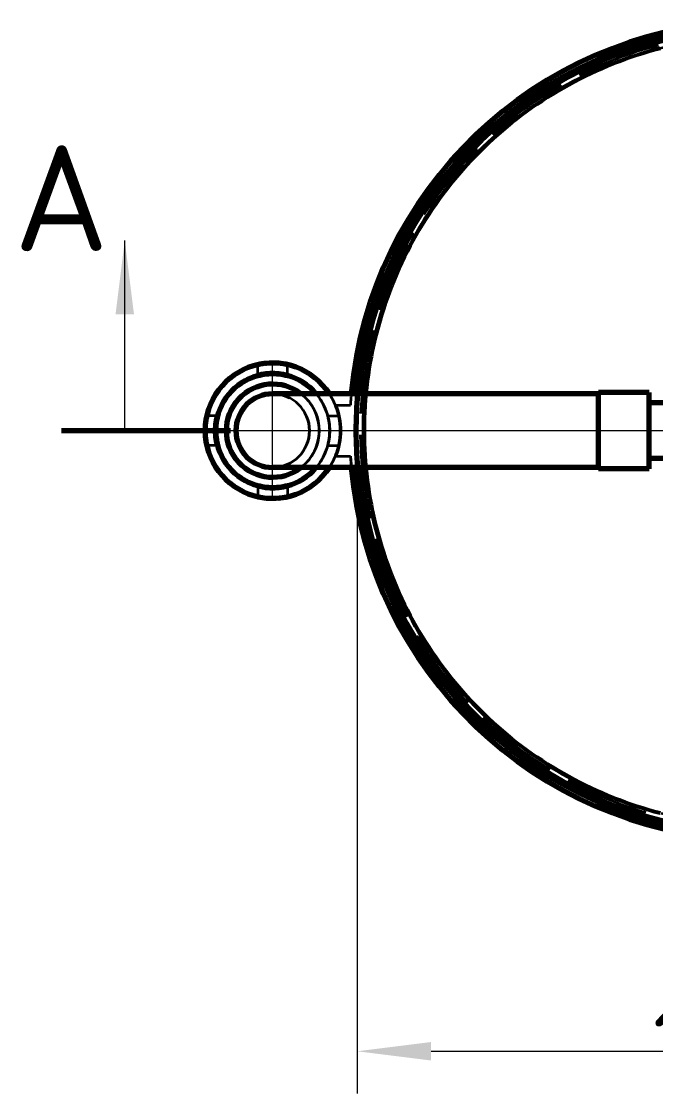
# Model space of a CAD drawing. Header units: millimetres. Extents: x 0 to 2208, y 0 to 420.
# Drawn here: x 70.1 to 100.1, y 48.8 to 99.5 of the extents above; entities that cross this region are included whole.
import ezdxf
from ezdxf.enums import TextEntityAlignment as Align

# ---------------------------------------------------------------- set-up
doc = ezdxf.new("R2010")
doc.units = ezdxf.units.MM
doc.linetypes.add('IRAM-E-TRAZOS', pattern=[5, 4, -1])
doc.linetypes.add('IRAM-F-TRAZO-PUNTO', pattern=[20, 15, -2, 1, -2])
for name, color, linetype, lineweight in [('01-VISIBLE', 7, 'CONTINUOUS', 70), ('02-OCULTA', 4, 'IRAM-E-TRAZOS', 35), ('03-EJE', 1, 'IRAM-F-TRAZO-PUNTO', 18), ('04-COTA', 3, 'CONTINUOUS', 18), ('06-TEXTO', 7, 'CONTINUOUS', 25), ('07-RECUADRO', 7, 'CONTINUOUS', 70), ('08-FINA', 5, 'CONTINUOUS', 18)]:
    doc.layers.add(name, color=color, linetype=linetype, lineweight=lineweight)
doc.styles.add('ISO3098', font='isocpeur.ttf')
doc.dimstyles.new('FLAMA-IRAM', dxfattribs={"dimtxt": 3.5, "dimasz": 3.5, "dimexe": 2, "dimexo": 1.5, "dimgap": 1, "dimtad": 1, "dimdec": 1, "dimtxsty": 'ISO3098', "dimblk": 'IRAM_FLECHA', "dimblk1": 'IRAM_FLECHA', "dimblk2": 'IRAM_FLECHA', "dimcen": 2.5, "dimclrd": 256, "dimclre": 256, "dimclrt": 256, "dimazin": 3, "dimtfac": 1, "dimtmove": 0, "dimatfit": 3, "dimlwd": 18, "dimlwe": 18})

# ---------------------------------------------------------------- blocks, each defined once
blk = doc.blocks.new('IRAM_FLECHA')
blk.add_solid([(0, 0), (-1, 0.125), (-1, -0.125)])

msp = doc.modelspace()

# ---------------------------------------------------------------- hatches: boundary and pattern name
at = {"layer": '08-FINA'}
h = msp.add_hatch(color=7, dxfattribs=at)
h.dxf.hatch_style = 1
h.paths.add_polyline_path([(75.013, 89.168), (74.576, 85.668), (75.451, 85.668)])

# ---------------------------------------------------------------- linework, layer by layer
at = {"layer": '01-VISIBLE'}
for p, q in [((97.433, 81.908), (90.013, 81.908)), ((99.833, 81.968), (97.433, 81.968)), ((101.413, 81.478), (99.833, 81.478)), ((101.413, 78.858), (99.833, 78.858)), ((97.433, 78.428), (90.013, 78.428)), ((99.833, 78.368), (97.433, 78.368))]:
    msp.add_line(p, q, dxfattribs=at)
for points in [[(81.435, 83.315), (81.415, 83.311), (81.395, 83.307), (81.374, 83.303), (81.354, 83.299), (81.333, 83.295), (81.313, 83.29)], [(81.438, 83.315), (81.438, 83.315), (81.437, 83.315), (81.437, 83.315), (81.436, 83.315), (81.436, 83.315), (81.435, 83.315)], [(81.44, 83.316), (81.439, 83.316), (81.439, 83.316), (81.439, 83.316), (81.439, 83.316), (81.439, 83.316), (81.438, 83.315)], [(81.489, 83.324), (81.488, 83.324), (81.487, 83.324), (81.487, 83.324), (81.486, 83.324), (81.485, 83.324), (81.484, 83.324)], [(81.49, 83.324), (81.49, 83.324), (81.49, 83.324), (81.49, 83.324), (81.49, 83.324), (81.49, 83.324), (81.49, 83.324)], [(81.491, 83.325), (81.491, 83.325), (81.491, 83.325), (81.491, 83.325), (81.491, 83.325), (81.491, 83.325), (81.491, 83.325)], [(81.543, 83.333), (81.534, 83.332), (81.526, 83.33), (81.517, 83.329), (81.509, 83.328), (81.501, 83.326), (81.492, 83.325)], [(81.719, 83.354), (81.712, 83.353), (81.705, 83.353), (81.698, 83.352), (81.691, 83.351), (81.684, 83.351), (81.677, 83.35)], [(81.814, 83.361), (81.813, 83.361), (81.812, 83.361), (81.811, 83.361), (81.81, 83.361), (81.81, 83.361), (81.809, 83.361)], [(81.815, 83.361), (81.815, 83.361), (81.814, 83.361), (81.814, 83.361), (81.814, 83.361), (81.814, 83.361), (81.814, 83.361)], [(81.815, 83.361), (81.815, 83.361), (81.815, 83.361), (81.815, 83.361), (81.815, 83.361), (81.815, 83.361), (81.815, 83.361)], [(81.816, 83.361), (81.816, 83.361), (81.816, 83.361), (81.816, 83.361), (81.816, 83.361), (81.816, 83.361), (81.816, 83.361)], [(81.818, 83.362), (81.818, 83.362), (81.818, 83.362), (81.818, 83.362), (81.818, 83.362), (81.818, 83.362), (81.818, 83.362)], [(81.819, 83.362), (81.819, 83.362), (81.819, 83.362), (81.819, 83.362), (81.819, 83.362), (81.819, 83.362), (81.819, 83.362)], [(81.82, 83.362), (81.82, 83.362), (81.82, 83.362), (81.82, 83.362), (81.82, 83.362), (81.82, 83.362), (81.82, 83.362)], [(81.821, 83.362), (81.821, 83.362), (81.821, 83.362), (81.821, 83.362), (81.821, 83.362), (81.821, 83.362), (81.821, 83.362)], [(81.822, 83.362), (81.822, 83.362), (81.822, 83.362), (81.822, 83.362), (81.822, 83.362), (81.822, 83.362), (81.822, 83.362)], [(81.823, 83.362), (81.823, 83.362), (81.823, 83.362), (81.823, 83.362), (81.823, 83.362), (81.823, 83.362), (81.823, 83.362)], [(81.825, 83.362), (81.825, 83.362), (81.825, 83.362), (81.825, 83.362), (81.825, 83.362), (81.825, 83.362), (81.825, 83.362)], [(81.826, 83.362), (81.826, 83.362), (81.826, 83.362), (81.826, 83.362), (81.826, 83.362), (81.826, 83.362), (81.826, 83.362)], [(81.827, 83.362), (81.827, 83.362), (81.827, 83.362), (81.827, 83.362), (81.827, 83.362), (81.827, 83.362), (81.827, 83.362)], [(81.829, 83.362), (81.829, 83.362), (81.829, 83.362), (81.829, 83.362), (81.829, 83.362), (81.829, 83.362), (81.829, 83.362)], [(81.833, 83.362), (81.833, 83.362), (81.832, 83.362), (81.832, 83.362), (81.832, 83.362), (81.831, 83.362), (81.831, 83.362)], [(81.834, 83.363), (81.834, 83.363), (81.834, 83.363), (81.834, 83.363), (81.834, 83.363), (81.833, 83.363), (81.833, 83.362)], [(81.836, 83.363), (81.836, 83.363), (81.836, 83.363), (81.836, 83.363), (81.836, 83.363), (81.836, 83.363), (81.836, 83.363)], [(81.839, 83.363), (81.839, 83.363), (81.839, 83.363), (81.839, 83.363), (81.839, 83.363), (81.839, 83.363), (81.839, 83.363)], [(81.84, 83.363), (81.84, 83.363), (81.84, 83.363), (81.84, 83.363), (81.84, 83.363), (81.84, 83.363), (81.84, 83.363)], [(81.968, 83.367), (81.947, 83.367), (81.926, 83.366), (81.905, 83.366), (81.884, 83.365), (81.863, 83.364), (81.842, 83.363)], [(82.713, 83.29), (82.612, 83.311), (82.51, 83.329), (82.407, 83.343), (82.305, 83.354), (82.201, 83.362), (82.098, 83.366), (81.995, 83.367)], [(82.12, 82.865), (82.018, 82.868), (81.916, 82.866), (81.815, 82.86), (81.713, 82.851), (81.612, 82.838), (81.512, 82.821), (81.412, 82.8), (81.313, 82.775)], [(81.313, 82.775), (81.411, 82.8), (81.51, 82.82), (81.61, 82.837), (81.71, 82.851), (81.811, 82.86), (81.912, 82.866), (82.013, 82.868), (82.114, 82.866), (82.215, 82.86), (82.316, 82.851), (82.416, 82.837), (82.516, 82.82), (82.615, 82.8), (82.713, 82.775)], [(82.713, 82.775), (82.632, 82.796), (82.55, 82.814), (82.468, 82.829), (82.385, 82.842), (82.302, 82.852), (82.219, 82.86)], [(90.013, 81.908), (89.913, 81.908), (89.813, 81.908), (89.713, 81.908), (89.613, 81.908), (89.513, 81.908), (89.413, 81.908), (89.313, 81.908), (89.213, 81.908), (89.113, 81.908), (89.013, 81.908), (88.913, 81.908), (88.813, 81.908), (88.713, 81.908), (88.613, 81.908), (88.513, 81.908), (88.413, 81.908), (88.313, 81.908), (88.213, 81.908), (88.113, 81.908), (88.013, 81.908), (87.913, 81.908), (87.813, 81.908), (87.713, 81.908), (87.613, 81.908), (87.513, 81.908), (87.413, 81.908), (87.313, 81.908), (87.213, 81.908), (87.113, 81.908), (87.013, 81.908), (86.913, 81.908), (86.813, 81.908), (86.713, 81.908), (86.613, 81.908), (86.513, 81.908), (86.413, 81.908), (86.313, 81.908), (86.213, 81.908), (86.113, 81.908), (86.013, 81.908), (85.913, 81.908), (85.813, 81.908), (85.713, 81.908), (85.613, 81.908), (85.513, 81.908), (85.413, 81.908), (85.313, 81.908), (85.213, 81.908), (85.113, 81.908), (85.013, 81.908), (84.913, 81.908), (84.813, 81.908), (84.713, 81.908), (84.613, 81.908), (84.513, 81.908), (84.413, 81.908), (84.313, 81.908), (84.213, 81.908), (84.113, 81.908), (84.013, 81.908), (83.913, 81.908), (83.813, 81.908), (83.713, 81.908), (83.613, 81.908), (83.513, 81.908), (83.413, 81.908), (83.313, 81.908), (83.213, 81.908), (83.113, 81.908), (83.013, 81.908), (82.913, 81.908), (82.813, 81.908), (82.713, 81.908), (82.613, 81.908), (82.513, 81.908), (82.413, 81.908), (82.313, 81.908), (82.213, 81.908), (82.113, 81.908), (82.013, 81.908)], [(97.433, 78.368), (97.433, 78.468), (97.433, 78.568), (97.433, 78.668), (97.433, 78.768), (97.433, 78.868), (97.433, 78.968), (97.433, 79.068), (97.433, 79.168), (97.433, 79.268), (97.433, 79.368), (97.433, 79.468), (97.433, 79.568), (97.433, 79.668), (97.433, 79.768), (97.433, 79.868), (97.433, 79.968), (97.433, 80.068), (97.433, 80.168), (97.433, 80.268), (97.433, 80.368), (97.433, 80.468), (97.433, 80.568), (97.433, 80.668), (97.433, 80.768), (97.433, 80.868), (97.433, 80.968), (97.433, 81.068), (97.433, 81.168), (97.433, 81.268), (97.433, 81.368), (97.433, 81.468), (97.433, 81.568), (97.433, 81.668), (97.433, 81.768), (97.433, 81.868), (97.433, 81.968)], [(99.833, 78.368), (99.833, 78.468), (99.833, 78.568), (99.833, 78.668), (99.833, 78.768), (99.833, 78.868), (99.833, 78.968), (99.833, 79.068), (99.833, 79.168), (99.833, 79.268), (99.833, 79.368), (99.833, 79.468), (99.833, 79.568), (99.833, 79.668), (99.833, 79.768), (99.833, 79.868), (99.833, 79.968), (99.833, 80.068), (99.833, 80.168), (99.833, 80.268), (99.833, 80.368), (99.833, 80.468), (99.833, 80.568), (99.833, 80.668), (99.833, 80.768), (99.833, 80.868), (99.833, 80.968), (99.833, 81.068), (99.833, 81.168), (99.833, 81.268), (99.833, 81.368), (99.833, 81.468), (99.833, 81.568), (99.833, 81.668), (99.833, 81.768), (99.833, 81.868), (99.833, 81.968)], [(78.891, 80.868), (78.869, 80.763), (78.851, 80.658), (78.836, 80.552), (78.825, 80.445), (78.818, 80.339), (78.814, 80.232), (78.813, 80.125), (78.816, 80.018), (78.823, 79.912), (78.834, 79.805), (78.847, 79.699)], [(79.405, 79.468), (79.381, 79.566), (79.36, 79.665), (79.343, 79.764), (79.33, 79.865), (79.321, 79.965), (79.315, 80.066), (79.313, 80.168), (79.315, 80.269), (79.321, 80.37), (79.33, 80.47), (79.343, 80.571), (79.36, 80.67), (79.381, 80.769), (79.405, 80.868)], [(79.363, 80.687), (79.363, 80.687), (79.363, 80.687), (79.363, 80.687), (79.363, 80.687), (79.363, 80.687), (79.363, 80.687)], [(79.363, 80.686), (79.363, 80.686), (79.363, 80.686), (79.363, 80.686), (79.363, 80.686), (79.363, 80.686), (79.363, 80.686)], [(79.363, 80.685), (79.363, 80.685), (79.363, 80.685), (79.363, 80.685), (79.363, 80.685), (79.363, 80.685), (79.363, 80.685)], [(79.363, 80.684), (79.363, 80.684), (79.363, 80.684), (79.363, 80.684), (79.363, 80.684), (79.363, 80.684), (79.363, 80.684)], [(79.364, 80.692), (79.364, 80.692), (79.364, 80.692), (79.364, 80.692), (79.364, 80.692), (79.364, 80.692), (79.364, 80.692)], [(79.364, 80.691), (79.364, 80.691), (79.364, 80.691), (79.364, 80.691), (79.364, 80.691), (79.364, 80.691), (79.364, 80.691)], [(79.364, 80.691), (79.364, 80.691), (79.364, 80.691), (79.364, 80.691), (79.364, 80.691), (79.364, 80.691), (79.364, 80.691)], [(79.364, 80.69), (79.364, 80.69), (79.364, 80.69), (79.364, 80.69), (79.364, 80.69), (79.364, 80.69), (79.364, 80.69)], [(79.364, 80.689), (79.364, 80.689), (79.364, 80.689), (79.364, 80.689), (79.364, 80.689), (79.364, 80.689), (79.364, 80.689)], [(79.364, 80.688), (79.364, 80.688), (79.364, 80.688), (79.364, 80.688), (79.364, 80.688), (79.364, 80.688), (79.364, 80.688)], [(79.365, 80.697), (79.365, 80.697), (79.365, 80.697), (79.365, 80.697), (79.365, 80.697), (79.365, 80.697), (79.365, 80.697)], [(79.365, 80.697), (79.365, 80.697), (79.365, 80.696), (79.365, 80.696), (79.365, 80.696), (79.365, 80.696), (79.365, 80.696)], [(79.366, 80.702), (79.366, 80.702), (79.366, 80.702), (79.366, 80.702), (79.366, 80.702), (79.366, 80.702), (79.366, 80.702)], [(79.366, 80.701), (79.366, 80.701), (79.366, 80.701), (79.366, 80.701), (79.366, 80.701), (79.366, 80.701), (79.366, 80.701)], [(79.366, 80.701), (79.366, 80.701), (79.366, 80.701), (79.366, 80.701), (79.366, 80.701), (79.366, 80.701), (79.366, 80.701)], [(79.366, 80.7), (79.366, 80.7), (79.366, 80.7), (79.366, 80.7), (79.366, 80.7), (79.366, 80.7), (79.366, 80.7)], [(79.366, 80.699), (79.366, 80.699), (79.366, 80.699), (79.366, 80.699), (79.366, 80.699), (79.366, 80.699), (79.366, 80.699)], [(79.405, 80.868), (79.398, 80.841), (79.392, 80.814), (79.385, 80.787), (79.379, 80.76), (79.373, 80.733), (79.367, 80.706)], [(79.367, 80.706), (79.367, 80.706), (79.367, 80.706), (79.367, 80.706), (79.367, 80.706), (79.367, 80.706), (79.367, 80.706)], [(79.367, 80.705), (79.367, 80.705), (79.367, 80.705), (79.367, 80.705), (79.367, 80.705), (79.367, 80.705), (79.367, 80.705)], [(79.367, 80.704), (79.367, 80.704), (79.367, 80.704), (79.367, 80.704), (79.367, 80.704), (79.367, 80.704), (79.367, 80.704)], [(79.367, 80.703), (79.367, 80.703), (79.367, 80.703), (79.367, 80.703), (79.367, 80.703), (79.367, 80.703), (79.367, 80.703)], [(79.34, 80.548), (79.328, 80.447), (79.319, 80.346), (79.314, 80.245), (79.313, 80.144), (79.316, 80.042), (79.323, 79.941), (79.333, 79.84), (79.347, 79.74)], [(79.34, 80.551), (79.34, 80.551), (79.34, 80.551), (79.34, 80.551), (79.34, 80.551), (79.34, 80.551), (79.34, 80.551)], [(79.34, 80.549), (79.34, 80.549), (79.34, 80.549), (79.34, 80.549), (79.34, 80.549), (79.34, 80.549), (79.34, 80.549)], [(79.352, 80.623), (79.35, 80.612), (79.348, 80.601), (79.346, 80.591), (79.345, 80.58), (79.343, 80.569), (79.341, 80.558)], [(79.341, 80.556), (79.341, 80.556), (79.341, 80.556), (79.341, 80.556), (79.341, 80.555), (79.341, 80.555), (79.341, 80.555)], [(79.341, 80.554), (79.341, 80.554), (79.341, 80.554), (79.341, 80.554), (79.341, 80.554), (79.341, 80.554), (79.341, 80.554)], [(79.347, 79.739), (79.347, 79.739), (79.347, 79.739), (79.347, 79.739), (79.347, 79.739), (79.347, 79.739), (79.347, 79.739)], [(79.347, 79.738), (79.347, 79.738), (79.347, 79.738), (79.347, 79.738), (79.347, 79.738), (79.347, 79.738), (79.347, 79.738)], [(79.347, 79.738), (79.347, 79.738), (79.347, 79.738), (79.347, 79.738), (79.347, 79.738), (79.347, 79.738), (79.347, 79.738)], [(79.348, 79.737), (79.348, 79.737), (79.348, 79.737), (79.348, 79.737), (79.348, 79.737), (79.348, 79.737), (79.348, 79.737)], [(79.348, 79.736), (79.348, 79.736), (79.348, 79.736), (79.348, 79.736), (79.348, 79.735), (79.348, 79.735), (79.348, 79.735)], [(79.348, 79.735), (79.348, 79.734), (79.348, 79.733), (79.348, 79.732), (79.349, 79.731), (79.349, 79.73), (79.349, 79.728)], [(79.357, 79.684), (79.36, 79.667), (79.363, 79.649), (79.367, 79.632), (79.37, 79.614), (79.374, 79.597), (79.378, 79.579)], [(90.013, 78.428), (89.913, 78.428), (89.813, 78.428), (89.713, 78.428), (89.613, 78.428), (89.513, 78.428), (89.413, 78.428), (89.313, 78.428), (89.213, 78.428), (89.113, 78.428), (89.013, 78.428), (88.913, 78.428), (88.813, 78.428), (88.713, 78.428), (88.613, 78.428), (88.513, 78.428), (88.413, 78.428), (88.313, 78.428), (88.213, 78.428), (88.113, 78.428), (88.013, 78.428), (87.913, 78.428), (87.813, 78.428), (87.713, 78.428), (87.613, 78.428), (87.513, 78.428), (87.413, 78.428), (87.313, 78.428), (87.213, 78.428), (87.113, 78.428), (87.013, 78.428), (86.913, 78.428), (86.813, 78.428), (86.713, 78.428), (86.613, 78.428), (86.513, 78.428), (86.413, 78.428), (86.313, 78.428), (86.213, 78.428), (86.113, 78.428), (86.013, 78.428), (85.913, 78.428), (85.813, 78.428), (85.713, 78.428), (85.613, 78.428), (85.513, 78.428), (85.413, 78.428), (85.313, 78.428), (85.213, 78.428), (85.113, 78.428), (85.013, 78.428), (84.913, 78.428), (84.813, 78.428), (84.713, 78.428), (84.613, 78.428), (84.513, 78.428), (84.413, 78.428), (84.313, 78.428), (84.213, 78.428), (84.113, 78.428), (84.013, 78.428), (83.913, 78.428), (83.813, 78.428), (83.713, 78.428), (83.613, 78.428), (83.513, 78.428), (83.413, 78.428), (83.313, 78.428), (83.213, 78.428), (83.113, 78.428), (83.013, 78.428), (82.913, 78.428), (82.813, 78.428), (82.713, 78.428), (82.613, 78.428), (82.513, 78.428), (82.413, 78.428), (82.313, 78.428), (82.213, 78.428), (82.113, 78.428), (82.013, 78.428)], [(81.313, 77.56), (81.394, 77.539), (81.476, 77.521), (81.558, 77.506), (81.641, 77.493), (81.724, 77.483), (81.807, 77.475)], [(82.713, 77.56), (82.615, 77.535), (82.516, 77.515), (82.416, 77.498), (82.316, 77.485), (82.215, 77.475), (82.114, 77.469), (82.013, 77.468), (81.912, 77.469), (81.811, 77.475), (81.71, 77.485), (81.61, 77.498), (81.51, 77.515), (81.411, 77.535), (81.313, 77.56)], [(81.906, 77.47), (82.008, 77.468), (82.11, 77.469), (82.211, 77.475), (82.313, 77.484), (82.414, 77.497), (82.514, 77.515), (82.614, 77.535), (82.713, 77.56)], [(81.313, 77.045), (81.414, 77.024), (81.516, 77.006), (81.619, 76.992), (81.721, 76.981), (81.825, 76.973), (81.928, 76.969), (82.031, 76.968)], [(82.058, 76.968), (82.079, 76.968), (82.1, 76.969), (82.121, 76.969), (82.142, 76.97), (82.163, 76.971), (82.184, 76.972)], [(82.186, 76.972), (82.186, 76.972), (82.186, 76.972), (82.186, 76.972), (82.186, 76.972), (82.186, 76.972), (82.186, 76.972)], [(82.187, 76.972), (82.187, 76.972), (82.187, 76.972), (82.187, 76.972), (82.187, 76.972), (82.187, 76.972), (82.187, 76.972)], [(82.19, 76.972), (82.19, 76.972), (82.19, 76.972), (82.19, 76.972), (82.19, 76.972), (82.19, 76.972), (82.19, 76.972)], [(82.192, 76.973), (82.192, 76.973), (82.192, 76.973), (82.192, 76.973), (82.192, 76.973), (82.193, 76.973), (82.193, 76.973)], [(82.193, 76.973), (82.193, 76.973), (82.194, 76.973), (82.194, 76.973), (82.194, 76.973), (82.195, 76.973), (82.195, 76.973)], [(82.197, 76.973), (82.197, 76.973), (82.197, 76.973), (82.197, 76.973), (82.197, 76.973), (82.197, 76.973), (82.197, 76.973)], [(82.199, 76.973), (82.199, 76.973), (82.199, 76.973), (82.199, 76.973), (82.199, 76.973), (82.199, 76.973), (82.199, 76.973)], [(82.2, 76.973), (82.2, 76.973), (82.2, 76.973), (82.2, 76.973), (82.2, 76.973), (82.2, 76.973), (82.2, 76.973)], [(82.201, 76.973), (82.201, 76.973), (82.201, 76.973), (82.201, 76.973), (82.201, 76.973), (82.201, 76.973), (82.201, 76.973)], [(82.203, 76.973), (82.203, 76.973), (82.203, 76.973), (82.203, 76.973), (82.203, 76.973), (82.203, 76.973), (82.203, 76.973)], [(82.204, 76.973), (82.204, 76.973), (82.204, 76.973), (82.204, 76.973), (82.204, 76.973), (82.204, 76.973), (82.204, 76.973)], [(82.205, 76.973), (82.205, 76.973), (82.205, 76.973), (82.205, 76.973), (82.205, 76.973), (82.205, 76.973), (82.205, 76.973)], [(82.206, 76.973), (82.206, 76.973), (82.206, 76.973), (82.206, 76.973), (82.206, 76.973), (82.206, 76.973), (82.206, 76.973)], [(82.207, 76.973), (82.207, 76.973), (82.207, 76.973), (82.207, 76.973), (82.207, 76.973), (82.207, 76.973), (82.207, 76.973)], [(82.208, 76.973), (82.208, 76.973), (82.208, 76.973), (82.208, 76.973), (82.208, 76.973), (82.208, 76.973), (82.208, 76.973)], [(82.21, 76.974), (82.21, 76.974), (82.21, 76.974), (82.21, 76.974), (82.21, 76.974), (82.21, 76.974), (82.21, 76.974)], [(82.211, 76.974), (82.211, 76.974), (82.211, 76.974), (82.211, 76.974), (82.211, 76.974), (82.211, 76.974), (82.211, 76.974)], [(82.211, 76.974), (82.211, 76.974), (82.212, 76.974), (82.212, 76.974), (82.212, 76.974), (82.212, 76.974), (82.212, 76.974)], [(82.212, 76.974), (82.213, 76.974), (82.214, 76.974), (82.215, 76.974), (82.216, 76.974), (82.216, 76.974), (82.217, 76.974)], [(82.307, 76.981), (82.314, 76.982), (82.321, 76.982), (82.328, 76.983), (82.335, 76.984), (82.342, 76.984), (82.349, 76.985)], [(82.483, 77.002), (82.492, 77.004), (82.5, 77.005), (82.509, 77.006), (82.517, 77.007), (82.525, 77.009), (82.534, 77.01)], [(82.535, 77.01), (82.535, 77.01), (82.535, 77.01), (82.535, 77.01), (82.535, 77.01), (82.535, 77.01), (82.535, 77.01)], [(82.536, 77.011), (82.536, 77.011), (82.536, 77.011), (82.536, 77.011), (82.536, 77.011), (82.536, 77.011), (82.536, 77.011)], [(82.537, 77.011), (82.538, 77.011), (82.539, 77.011), (82.539, 77.011), (82.54, 77.011), (82.541, 77.011), (82.542, 77.012)], [(82.586, 77.019), (82.587, 77.019), (82.587, 77.019), (82.587, 77.019), (82.587, 77.019), (82.587, 77.02), (82.588, 77.02)], [(82.588, 77.02), (82.588, 77.02), (82.589, 77.02), (82.589, 77.02), (82.59, 77.02), (82.59, 77.02), (82.591, 77.02)], [(82.591, 77.02), (82.611, 77.024), (82.631, 77.028), (82.652, 77.032), (82.672, 77.036), (82.693, 77.041), (82.713, 77.045)]]:
    msp.add_lwpolyline(points, dxfattribs=at)
for centre, radius, start, end in [((105.013, 80.168), 19.36, 10.4155, 174.8435), ((105.013, 80.168), 19.12, 10.5477, 174.7786), ((105.013, 80.168), 19, 10.6151, 174.7456), ((82.013, 80.168), 3.2, 32.9393, -32.9393), ((82.013, 80.168), 2.7, 40.124, -40.124), ((82.013, 80.168), 2.2, 52.2705, -52.2705), ((82.013, 80.168), 1.74, 90, -90), ((105.013, 80.168), 19.36, -174.8435, -10.4155), ((105.013, 80.168), 19.12, -174.7786, -10.5477), ((105.013, 80.168), 19, -174.7456, -10.6151)]:
    msp.add_arc(centre, radius, start, end, dxfattribs=at)
at = {"layer": '02-OCULTA'}
for p, q in [((86.943, 86.039), (86.886, 86.057)), ((86.943, 86.039), (86.886, 86.057)), ((86.345, 83.702), (86.286, 83.713)), ((86.345, 83.702), (86.286, 83.713)), ((81.313, 82.775), (81.313, 83.29)), ((82.713, 82.775), (82.713, 83.29)), ((85.023, 81.368), (85.69, 81.368)), ((85.023, 81.368), (85.69, 81.368)), ((79.405, 80.868), (78.891, 80.868)), ((84.621, 80.868), (85.135, 80.868)), ((79.405, 79.468), (78.891, 79.468)), ((84.621, 79.468), (85.135, 79.468)), ((85.023, 78.968), (85.69, 78.968)), ((85.023, 78.968), (85.69, 78.968)), ((81.313, 77.56), (81.313, 77.045)), ((82.713, 77.56), (82.713, 77.045)), ((99.685, 61.93), (99.669, 61.872)), ((99.685, 61.93), (99.669, 61.872))]:
    msp.add_line(p, q, dxfattribs=at)
for points in [[(100.357, 62.036), (100.073, 62.111), (99.79, 62.191), (99.509, 62.275), (99.228, 62.364), (98.949, 62.457), (98.672, 62.554), (98.396, 62.656), (98.122, 62.762), (97.849, 62.872), (97.578, 62.987), (97.309, 63.106), (97.042, 63.229), (96.777, 63.356), (96.514, 63.488), (96.253, 63.623), (95.994, 63.763), (95.738, 63.907), (95.484, 64.054), (95.232, 64.206), (94.982, 64.361), (94.735, 64.521), (94.491, 64.684), (94.249, 64.852), (94.009, 65.022), (93.773, 65.197), (93.539, 65.376), (93.308, 65.558), (93.08, 65.743), (92.855, 65.932), (92.633, 66.125), (92.414, 66.321), (92.198, 66.521), (91.985, 66.724), (91.776, 66.93), (91.569, 67.14), (91.367, 67.353), (91.167, 67.569), (90.971, 67.788), (90.778, 68.01), (90.589, 68.235), (90.403, 68.463), (90.221, 68.694), (90.043, 68.928), (89.868, 69.164), (89.697, 69.403), (89.53, 69.645), (89.367, 69.89), (89.207, 70.137), (89.052, 70.387), (88.9, 70.638), (88.753, 70.893), (88.609, 71.149), (88.469, 71.408), (88.334, 71.669), (88.202, 71.932), (88.075, 72.197), (87.952, 72.464), (87.833, 72.733), (87.718, 73.004), (87.608, 73.276), (87.502, 73.551), (87.4, 73.827), (87.303, 74.104), (87.209, 74.383), (87.121, 74.663), (87.036, 74.945), (86.956, 75.228), (86.881, 75.512), (86.81, 75.798), (86.744, 76.084), (86.682, 76.371), (86.624, 76.66), (86.571, 76.949), (86.523, 77.239), (86.479, 77.53), (86.44, 77.821), (86.405, 78.113), (86.375, 78.406), (86.35, 78.699), (86.329, 78.992), (86.313, 79.286), (86.302, 79.58), (86.295, 79.874), (86.292, 80.168), (86.295, 80.462), (86.301, 80.756), (86.313, 81.049), (86.329, 81.343), (86.35, 81.636), (86.375, 81.929), (86.405, 82.222), (86.44, 82.514), (86.479, 82.805), (86.523, 83.096), (86.572, 83.386), (86.624, 83.675), (86.682, 83.964), (86.744, 84.251), (86.81, 84.537), (86.881, 84.823), (86.957, 85.107), (87.037, 85.39), (87.121, 85.672), (87.21, 85.952), (87.303, 86.231), (87.4, 86.508), (87.502, 86.784), (87.608, 87.059), (87.718, 87.331), (87.833, 87.602), (87.952, 87.871), (88.075, 88.138), (88.202, 88.403), (88.334, 88.666), (88.469, 88.927), (88.609, 89.186), (88.752, 89.442), (88.9, 89.697), (89.052, 89.949), (89.207, 90.198), (89.367, 90.445), (89.53, 90.69), (89.697, 90.932), (89.868, 91.171), (90.043, 91.408), (90.221, 91.641), (90.403, 91.872), (90.589, 92.1), (90.778, 92.325), (90.971, 92.548), (91.167, 92.767), (91.366, 92.983), (91.569, 93.195), (91.776, 93.405), (91.985, 93.611), (92.198, 93.814), (92.414, 94.014), (92.633, 94.21), (92.855, 94.403), (93.08, 94.592), (93.308, 94.777), (93.539, 94.96), (93.773, 95.138), (94.009, 95.313), (94.249, 95.484), (94.491, 95.651), (94.735, 95.814), (94.982, 95.974), (95.232, 96.129), (95.484, 96.281), (95.738, 96.428), (95.994, 96.572), (96.253, 96.712), (96.514, 96.847), (96.777, 96.979), (97.042, 97.106), (97.309, 97.229), (97.578, 97.348), (97.849, 97.463), (98.122, 97.573), (98.396, 97.679), (98.672, 97.781), (98.949, 97.878), (99.228, 97.971), (99.509, 98.06), (99.79, 98.144), (100.073, 98.224), (100.358, 98.299)], [(100.377, 98.222), (100.094, 98.147), (99.813, 98.067), (99.532, 97.983), (99.253, 97.895), (98.975, 97.803), (98.699, 97.706), (98.424, 97.604), (98.151, 97.499), (97.88, 97.389), (97.61, 97.275), (97.342, 97.156), (97.076, 97.034), (96.812, 96.907), (96.55, 96.776), (96.291, 96.641), (96.033, 96.502), (95.777, 96.359), (95.524, 96.212), (95.273, 96.061), (95.025, 95.906), (94.779, 95.747), (94.536, 95.585), (94.295, 95.418), (94.056, 95.248), (93.821, 95.074), (93.588, 94.896), (93.358, 94.715), (93.131, 94.53), (92.907, 94.342), (92.686, 94.15), (92.468, 93.955), (92.253, 93.756), (92.041, 93.554), (91.832, 93.348), (91.627, 93.14), (91.425, 92.928), (91.226, 92.713), (91.031, 92.495), (90.839, 92.273), (90.651, 92.049), (90.466, 91.822), (90.285, 91.592), (90.107, 91.359), (89.933, 91.124), (89.763, 90.886), (89.596, 90.645), (89.434, 90.401), (89.275, 90.155), (89.12, 89.907), (88.969, 89.656), (88.822, 89.403), (88.679, 89.147), (88.54, 88.89), (88.405, 88.63), (88.274, 88.368), (88.147, 88.104), (88.025, 87.838), (87.906, 87.57), (87.792, 87.301), (87.682, 87.029), (87.577, 86.756), (87.475, 86.481), (87.378, 86.205), (87.286, 85.927), (87.197, 85.648), (87.113, 85.368), (87.034, 85.086), (86.959, 84.803), (86.888, 84.519), (86.822, 84.234), (86.76, 83.947), (86.703, 83.66), (86.65, 83.372), (86.602, 83.084), (86.558, 82.794), (86.519, 82.504), (86.485, 82.213), (86.455, 81.922), (86.43, 81.63), (86.409, 81.338), (86.393, 81.046), (86.382, 80.753), (86.375, 80.46), (86.372, 80.168), (86.375, 79.875), (86.381, 79.582), (86.393, 79.289), (86.409, 78.997), (86.43, 78.705), (86.455, 78.413), (86.485, 78.122), (86.519, 77.831), (86.559, 77.541), (86.602, 77.252), (86.65, 76.963), (86.703, 76.675), (86.76, 76.388), (86.822, 76.101), (86.888, 75.816), (86.959, 75.532), (87.034, 75.249), (87.114, 74.967), (87.197, 74.687), (87.286, 74.408), (87.378, 74.13), (87.475, 73.854), (87.577, 73.579), (87.682, 73.306), (87.792, 73.035), (87.907, 72.765), (88.025, 72.497), (88.147, 72.231), (88.274, 71.967), (88.405, 71.705), (88.54, 71.445), (88.679, 71.188), (88.822, 70.932), (88.969, 70.679), (89.12, 70.428), (89.275, 70.18), (89.434, 69.934), (89.596, 69.69), (89.763, 69.449), (89.933, 69.211), (90.107, 68.976), (90.284, 68.743), (90.466, 68.513), (90.65, 68.286), (90.839, 68.062), (91.031, 67.84), (91.226, 67.622), (91.425, 67.407), (91.627, 67.195), (91.832, 66.987), (92.041, 66.781), (92.253, 66.579), (92.468, 66.381), (92.686, 66.185), (92.907, 65.993), (93.131, 65.805), (93.358, 65.62), (93.588, 65.439), (93.821, 65.261), (94.056, 65.087), (94.295, 64.917), (94.536, 64.751), (94.779, 64.588), (95.025, 64.429), (95.273, 64.274), (95.524, 64.123), (95.778, 63.976), (96.033, 63.833), (96.291, 63.694), (96.551, 63.559), (96.812, 63.428), (97.076, 63.302), (97.342, 63.179), (97.61, 63.061), (97.88, 62.946), (98.151, 62.837), (98.424, 62.731), (98.699, 62.63), (98.975, 62.533), (99.253, 62.44), (99.532, 62.352), (99.813, 62.268), (100.094, 62.188), (100.377, 62.113)], [(81.313, 83.29), (81.412, 83.311), (81.511, 83.328), (81.611, 83.342), (81.711, 83.353), (81.812, 83.361), (81.912, 83.366), (82.013, 83.368), (82.114, 83.366), (82.214, 83.361), (82.315, 83.353), (82.415, 83.342), (82.515, 83.328), (82.614, 83.311), (82.713, 83.29)], [(81.435, 83.315), (81.435, 83.315), (81.435, 83.315), (81.435, 83.315), (81.435, 83.315), (81.435, 83.315), (81.435, 83.315)], [(81.438, 83.315), (81.438, 83.315), (81.438, 83.315), (81.438, 83.315), (81.438, 83.315), (81.438, 83.315), (81.438, 83.315)], [(81.484, 83.324), (81.476, 83.322), (81.469, 83.321), (81.462, 83.32), (81.454, 83.318), (81.447, 83.317), (81.44, 83.316)], [(81.49, 83.324), (81.49, 83.324), (81.489, 83.324), (81.489, 83.324), (81.489, 83.324), (81.489, 83.324), (81.489, 83.324)], [(81.491, 83.325), (81.491, 83.325), (81.491, 83.325), (81.49, 83.325), (81.49, 83.325), (81.49, 83.325), (81.49, 83.324)], [(81.492, 83.325), (81.492, 83.325), (81.492, 83.325), (81.492, 83.325), (81.492, 83.325), (81.491, 83.325), (81.491, 83.325)], [(81.677, 83.35), (81.655, 83.347), (81.632, 83.345), (81.61, 83.342), (81.587, 83.339), (81.565, 83.336), (81.543, 83.333)], [(81.809, 83.361), (81.794, 83.36), (81.779, 83.359), (81.764, 83.358), (81.749, 83.357), (81.734, 83.355), (81.719, 83.354)], [(81.814, 83.361), (81.814, 83.361), (81.814, 83.361), (81.814, 83.361), (81.814, 83.361), (81.814, 83.361), (81.814, 83.361)], [(81.816, 83.361), (81.816, 83.361), (81.816, 83.361), (81.816, 83.361), (81.816, 83.361), (81.816, 83.361), (81.815, 83.361)], [(81.815, 83.361), (81.815, 83.361), (81.815, 83.361), (81.815, 83.361), (81.815, 83.361), (81.815, 83.361), (81.815, 83.361)], [(81.818, 83.362), (81.818, 83.362), (81.817, 83.362), (81.817, 83.362), (81.817, 83.362), (81.817, 83.362), (81.816, 83.361)], [(81.819, 83.362), (81.819, 83.362), (81.819, 83.362), (81.818, 83.362), (81.818, 83.362), (81.818, 83.362), (81.818, 83.362)], [(81.82, 83.362), (81.82, 83.362), (81.82, 83.362), (81.819, 83.362), (81.819, 83.362), (81.819, 83.362), (81.819, 83.362)], [(81.821, 83.362), (81.821, 83.362), (81.821, 83.362), (81.82, 83.362), (81.82, 83.362), (81.82, 83.362), (81.82, 83.362)], [(81.822, 83.362), (81.822, 83.362), (81.822, 83.362), (81.821, 83.362), (81.821, 83.362), (81.821, 83.362), (81.821, 83.362)], [(81.823, 83.362), (81.823, 83.362), (81.823, 83.362), (81.823, 83.362), (81.822, 83.362), (81.822, 83.362), (81.822, 83.362)], [(81.825, 83.362), (81.824, 83.362), (81.824, 83.362), (81.824, 83.362), (81.824, 83.362), (81.824, 83.362), (81.823, 83.362)], [(81.826, 83.362), (81.826, 83.362), (81.825, 83.362), (81.825, 83.362), (81.825, 83.362), (81.825, 83.362), (81.825, 83.362)], [(81.827, 83.362), (81.827, 83.362), (81.827, 83.362), (81.827, 83.362), (81.826, 83.362), (81.826, 83.362), (81.826, 83.362)], [(81.829, 83.362), (81.829, 83.362), (81.828, 83.362), (81.828, 83.362), (81.828, 83.362), (81.828, 83.362), (81.827, 83.362)], [(81.831, 83.362), (81.831, 83.362), (81.83, 83.362), (81.83, 83.362), (81.83, 83.362), (81.829, 83.362), (81.829, 83.362)], [(81.833, 83.362), (81.833, 83.362), (81.833, 83.362), (81.833, 83.362), (81.833, 83.362), (81.833, 83.362), (81.833, 83.362)], [(81.836, 83.363), (81.836, 83.363), (81.836, 83.363), (81.835, 83.363), (81.835, 83.363), (81.835, 83.363), (81.834, 83.363)], [(81.839, 83.363), (81.839, 83.363), (81.838, 83.363), (81.838, 83.363), (81.837, 83.363), (81.837, 83.363), (81.836, 83.363)], [(81.84, 83.363), (81.84, 83.363), (81.84, 83.363), (81.84, 83.363), (81.839, 83.363), (81.839, 83.363), (81.839, 83.363)], [(81.842, 83.363), (81.841, 83.363), (81.841, 83.363), (81.841, 83.363), (81.841, 83.363), (81.841, 83.363), (81.84, 83.363)], [(81.995, 83.367), (81.99, 83.367), (81.986, 83.367), (81.982, 83.367), (81.977, 83.367), (81.973, 83.367), (81.968, 83.367)], [(82.219, 82.86), (82.202, 82.861), (82.186, 82.862), (82.169, 82.863), (82.153, 82.864), (82.136, 82.865), (82.12, 82.865)], [(97.433, 81.968), (97.433, 81.862), (97.433, 81.756), (97.433, 81.65), (97.433, 81.544), (97.433, 81.438), (97.433, 81.332), (97.433, 81.226), (97.433, 81.12), (97.433, 81.015), (97.433, 80.909), (97.433, 80.803), (97.433, 80.697), (97.433, 80.591), (97.433, 80.485), (97.433, 80.379), (97.433, 80.273), (97.433, 80.168)], [(97.433, 78.428), (97.433, 78.53), (97.433, 78.632), (97.433, 78.735), (97.433, 78.837), (97.433, 78.939), (97.433, 79.042), (97.433, 79.144), (97.433, 79.246), (97.433, 79.349), (97.433, 79.451), (97.433, 79.553), (97.433, 79.656), (97.433, 79.758), (97.433, 79.86), (97.433, 79.963), (97.433, 80.065), (97.433, 80.168), (97.433, 80.27), (97.433, 80.372), (97.433, 80.475), (97.433, 80.577), (97.433, 80.679), (97.433, 80.782), (97.433, 80.884), (97.433, 80.986), (97.433, 81.089), (97.433, 81.191), (97.433, 81.293), (97.433, 81.396), (97.433, 81.498), (97.433, 81.6), (97.433, 81.703), (97.433, 81.805), (97.433, 81.908)], [(97.433, 81.908), (97.433, 81.805), (97.433, 81.703), (97.433, 81.6), (97.433, 81.498), (97.433, 81.396), (97.433, 81.293), (97.433, 81.191), (97.433, 81.089), (97.433, 80.986), (97.433, 80.884), (97.433, 80.782), (97.433, 80.679), (97.433, 80.577), (97.433, 80.475), (97.433, 80.372), (97.433, 80.27), (97.433, 80.168)], [(99.833, 81.968), (99.833, 81.862), (99.833, 81.756), (99.833, 81.65), (99.833, 81.544), (99.833, 81.438), (99.833, 81.332), (99.833, 81.226), (99.833, 81.12), (99.833, 81.015), (99.833, 80.909), (99.833, 80.803), (99.833, 80.697), (99.833, 80.591), (99.833, 80.485), (99.833, 80.379), (99.833, 80.273), (99.833, 80.168)], [(99.833, 78.858), (99.833, 78.958), (99.833, 79.059), (99.833, 79.16), (99.833, 79.261), (99.833, 79.361), (99.833, 79.462), (99.833, 79.563), (99.833, 79.664), (99.833, 79.764), (99.833, 79.865), (99.833, 79.966), (99.833, 80.067), (99.833, 80.168), (99.833, 80.268), (99.833, 80.369), (99.833, 80.47), (99.833, 80.571), (99.833, 80.671), (99.833, 80.772), (99.833, 80.873), (99.833, 80.974), (99.833, 81.074), (99.833, 81.175), (99.833, 81.276), (99.833, 81.377), (99.833, 81.478)], [(99.833, 81.478), (99.833, 81.377), (99.833, 81.276), (99.833, 81.175), (99.833, 81.074), (99.833, 80.974), (99.833, 80.873), (99.833, 80.772), (99.833, 80.671), (99.833, 80.571), (99.833, 80.47), (99.833, 80.369), (99.833, 80.268), (99.833, 80.168)], [(78.891, 79.468), (78.87, 79.566), (78.853, 79.666), (78.838, 79.765), (78.827, 79.866), (78.819, 79.966), (78.815, 80.067), (78.813, 80.168), (78.815, 80.268), (78.819, 80.369), (78.827, 80.47), (78.838, 80.57), (78.853, 80.67), (78.87, 80.769), (78.891, 80.868)], [(79.363, 80.684), (79.361, 80.674), (79.359, 80.664), (79.357, 80.654), (79.355, 80.644), (79.354, 80.633), (79.352, 80.623)], [(79.364, 80.688), (79.364, 80.688), (79.364, 80.688), (79.364, 80.688), (79.364, 80.687), (79.363, 80.687), (79.363, 80.687)], [(79.363, 80.687), (79.363, 80.687), (79.363, 80.687), (79.363, 80.687), (79.363, 80.687), (79.363, 80.686), (79.363, 80.686)], [(79.363, 80.686), (79.363, 80.686), (79.363, 80.686), (79.363, 80.686), (79.363, 80.686), (79.363, 80.686), (79.363, 80.685)], [(79.363, 80.685), (79.363, 80.685), (79.363, 80.685), (79.363, 80.685), (79.363, 80.685), (79.363, 80.685), (79.363, 80.684)], [(79.365, 80.696), (79.365, 80.695), (79.365, 80.694), (79.365, 80.694), (79.365, 80.693), (79.365, 80.693), (79.364, 80.692)], [(79.364, 80.692), (79.364, 80.692), (79.364, 80.692), (79.364, 80.692), (79.364, 80.692), (79.364, 80.692), (79.364, 80.691)], [(79.364, 80.691), (79.364, 80.691), (79.364, 80.691), (79.364, 80.691), (79.364, 80.691), (79.364, 80.691), (79.364, 80.691)], [(79.364, 80.691), (79.364, 80.69), (79.364, 80.69), (79.364, 80.69), (79.364, 80.69), (79.364, 80.69), (79.364, 80.69)], [(79.364, 80.69), (79.364, 80.69), (79.364, 80.689), (79.364, 80.689), (79.364, 80.689), (79.364, 80.689), (79.364, 80.689)], [(79.364, 80.689), (79.364, 80.689), (79.364, 80.689), (79.364, 80.688), (79.364, 80.688), (79.364, 80.688), (79.364, 80.688)], [(79.366, 80.699), (79.366, 80.699), (79.366, 80.698), (79.366, 80.698), (79.366, 80.698), (79.366, 80.698), (79.365, 80.697)], [(79.365, 80.697), (79.365, 80.697), (79.365, 80.697), (79.365, 80.697), (79.365, 80.697), (79.365, 80.697), (79.365, 80.697)], [(79.367, 80.703), (79.367, 80.703), (79.367, 80.703), (79.367, 80.703), (79.367, 80.703), (79.367, 80.702), (79.366, 80.702)], [(79.366, 80.702), (79.366, 80.702), (79.366, 80.702), (79.366, 80.702), (79.366, 80.702), (79.366, 80.702), (79.366, 80.701)], [(79.366, 80.701), (79.366, 80.701), (79.366, 80.701), (79.366, 80.701), (79.366, 80.701), (79.366, 80.701), (79.366, 80.701)], [(79.366, 80.701), (79.366, 80.701), (79.366, 80.7), (79.366, 80.7), (79.366, 80.7), (79.366, 80.7), (79.366, 80.7)], [(79.366, 80.7), (79.366, 80.7), (79.366, 80.7), (79.366, 80.699), (79.366, 80.699), (79.366, 80.699), (79.366, 80.699)], [(79.367, 80.706), (79.367, 80.706), (79.367, 80.706), (79.367, 80.706), (79.367, 80.706), (79.367, 80.706), (79.367, 80.706)], [(79.367, 80.706), (79.367, 80.705), (79.367, 80.705), (79.367, 80.705), (79.367, 80.705), (79.367, 80.705), (79.367, 80.705)], [(79.367, 80.705), (79.367, 80.705), (79.367, 80.704), (79.367, 80.704), (79.367, 80.704), (79.367, 80.704), (79.367, 80.704)], [(79.367, 80.704), (79.367, 80.704), (79.367, 80.704), (79.367, 80.704), (79.367, 80.703), (79.367, 80.703), (79.367, 80.703)], [(84.713, 80.168), (84.711, 80.269), (84.705, 80.37), (84.696, 80.47), (84.683, 80.571), (84.666, 80.67), (84.645, 80.769), (84.621, 80.868)], [(84.621, 80.868), (84.645, 80.769), (84.666, 80.67), (84.683, 80.571), (84.696, 80.47), (84.705, 80.37), (84.711, 80.269), (84.713, 80.168)], [(85.213, 80.168), (85.211, 80.268), (85.207, 80.369), (85.199, 80.47), (85.188, 80.57), (85.173, 80.67), (85.156, 80.769), (85.135, 80.868)], [(85.135, 80.868), (85.156, 80.769), (85.173, 80.67), (85.188, 80.57), (85.199, 80.47), (85.207, 80.369), (85.211, 80.268), (85.213, 80.168)], [(79.341, 80.554), (79.341, 80.553), (79.341, 80.553), (79.341, 80.553), (79.341, 80.552), (79.34, 80.552), (79.34, 80.551)], [(79.34, 80.551), (79.34, 80.551), (79.34, 80.551), (79.34, 80.55), (79.34, 80.55), (79.34, 80.55), (79.34, 80.549)], [(79.34, 80.549), (79.34, 80.549), (79.34, 80.549), (79.34, 80.549), (79.34, 80.548), (79.34, 80.548), (79.34, 80.548)], [(79.341, 80.558), (79.341, 80.558), (79.341, 80.557), (79.341, 80.557), (79.341, 80.557), (79.341, 80.557), (79.341, 80.556)], [(79.341, 80.555), (79.341, 80.555), (79.341, 80.555), (79.341, 80.554), (79.341, 80.554), (79.341, 80.554), (79.341, 80.554)], [(84.713, 80.168), (84.711, 80.066), (84.705, 79.965), (84.696, 79.865), (84.683, 79.764), (84.666, 79.665), (84.645, 79.566), (84.621, 79.468)], [(84.621, 79.468), (84.645, 79.566), (84.666, 79.665), (84.683, 79.764), (84.696, 79.865), (84.705, 79.965), (84.711, 80.066), (84.713, 80.168)], [(85.213, 80.168), (85.211, 80.067), (85.207, 79.966), (85.199, 79.866), (85.188, 79.765), (85.173, 79.666), (85.156, 79.566), (85.135, 79.468)], [(85.135, 79.468), (85.156, 79.566), (85.173, 79.666), (85.188, 79.765), (85.199, 79.866), (85.207, 79.966), (85.211, 80.067), (85.213, 80.168)], [(97.433, 80.168), (97.433, 80.068), (97.433, 79.968), (97.433, 79.868), (97.433, 79.768), (97.433, 79.668), (97.433, 79.568), (97.433, 79.468), (97.433, 79.368), (97.433, 79.268), (97.433, 79.168), (97.433, 79.068), (97.433, 78.968), (97.433, 78.868), (97.433, 78.768), (97.433, 78.668), (97.433, 78.568), (97.433, 78.468), (97.433, 78.368)], [(97.433, 80.168), (97.433, 80.065), (97.433, 79.963), (97.433, 79.86), (97.433, 79.758), (97.433, 79.656), (97.433, 79.553), (97.433, 79.451), (97.433, 79.349), (97.433, 79.246), (97.433, 79.144), (97.433, 79.042), (97.433, 78.939), (97.433, 78.837), (97.433, 78.735), (97.433, 78.632), (97.433, 78.53), (97.433, 78.428)], [(99.833, 80.168), (99.833, 80.067), (99.833, 79.966), (99.833, 79.865), (99.833, 79.764), (99.833, 79.664), (99.833, 79.563), (99.833, 79.462), (99.833, 79.361), (99.833, 79.261), (99.833, 79.16), (99.833, 79.059), (99.833, 78.958), (99.833, 78.858)], [(99.833, 80.168), (99.833, 80.068), (99.833, 79.968), (99.833, 79.868), (99.833, 79.768), (99.833, 79.668), (99.833, 79.568), (99.833, 79.468), (99.833, 79.368), (99.833, 79.268), (99.833, 79.168), (99.833, 79.068), (99.833, 78.968), (99.833, 78.868), (99.833, 78.768), (99.833, 78.668), (99.833, 78.568), (99.833, 78.468), (99.833, 78.368)], [(78.847, 79.699), (78.853, 79.66), (78.86, 79.622), (78.867, 79.583), (78.874, 79.544), (78.882, 79.506), (78.891, 79.468)], [(79.347, 79.74), (79.347, 79.74), (79.347, 79.74), (79.347, 79.74), (79.347, 79.739), (79.347, 79.739), (79.347, 79.739)], [(79.347, 79.739), (79.347, 79.739), (79.347, 79.739), (79.347, 79.739), (79.347, 79.739), (79.347, 79.739), (79.347, 79.738)], [(79.347, 79.738), (79.347, 79.738), (79.347, 79.738), (79.347, 79.738), (79.347, 79.738), (79.347, 79.738), (79.347, 79.738)], [(79.347, 79.738), (79.347, 79.737), (79.348, 79.737), (79.348, 79.737), (79.348, 79.737), (79.348, 79.737), (79.348, 79.737)], [(79.348, 79.737), (79.348, 79.737), (79.348, 79.736), (79.348, 79.736), (79.348, 79.736), (79.348, 79.736), (79.348, 79.736)], [(79.348, 79.735), (79.348, 79.735), (79.348, 79.735), (79.348, 79.735), (79.348, 79.735), (79.348, 79.735), (79.348, 79.735)], [(79.349, 79.728), (79.35, 79.721), (79.351, 79.714), (79.353, 79.706), (79.354, 79.699), (79.355, 79.692), (79.357, 79.684)], [(79.378, 79.579), (79.382, 79.561), (79.386, 79.542), (79.391, 79.523), (79.396, 79.505), (79.4, 79.486), (79.405, 79.468)], [(81.807, 77.475), (81.824, 77.474), (81.84, 77.473), (81.857, 77.472), (81.873, 77.471), (81.89, 77.47), (81.906, 77.47)], [(82.713, 77.045), (82.614, 77.025), (82.515, 77.007), (82.415, 76.993), (82.315, 76.982), (82.214, 76.974), (82.114, 76.969), (82.013, 76.968), (81.912, 76.969), (81.812, 76.974), (81.711, 76.982), (81.611, 76.993), (81.511, 77.007), (81.412, 77.025), (81.313, 77.045)], [(82.031, 76.968), (82.036, 76.968), (82.04, 76.968), (82.044, 76.968), (82.049, 76.968), (82.053, 76.968), (82.058, 76.968)], [(82.184, 76.972), (82.185, 76.972), (82.185, 76.972), (82.185, 76.972), (82.185, 76.972), (82.185, 76.972), (82.186, 76.972)], [(82.186, 76.972), (82.186, 76.972), (82.186, 76.972), (82.186, 76.972), (82.187, 76.972), (82.187, 76.972), (82.187, 76.972)], [(82.187, 76.972), (82.187, 76.972), (82.188, 76.972), (82.188, 76.972), (82.189, 76.972), (82.189, 76.972), (82.19, 76.972)], [(82.19, 76.972), (82.19, 76.972), (82.19, 76.972), (82.191, 76.972), (82.191, 76.972), (82.191, 76.973), (82.192, 76.973)], [(82.193, 76.973), (82.193, 76.973), (82.193, 76.973), (82.193, 76.973), (82.193, 76.973), (82.193, 76.973), (82.193, 76.973)], [(82.195, 76.973), (82.195, 76.973), (82.196, 76.973), (82.196, 76.973), (82.196, 76.973), (82.197, 76.973), (82.197, 76.973)], [(82.197, 76.973), (82.197, 76.973), (82.198, 76.973), (82.198, 76.973), (82.198, 76.973), (82.198, 76.973), (82.199, 76.973)], [(82.199, 76.973), (82.199, 76.973), (82.199, 76.973), (82.199, 76.973), (82.2, 76.973), (82.2, 76.973), (82.2, 76.973)], [(82.2, 76.973), (82.2, 76.973), (82.201, 76.973), (82.201, 76.973), (82.201, 76.973), (82.201, 76.973), (82.201, 76.973)], [(82.201, 76.973), (82.202, 76.973), (82.202, 76.973), (82.202, 76.973), (82.202, 76.973), (82.202, 76.973), (82.203, 76.973)], [(82.203, 76.973), (82.203, 76.973), (82.203, 76.973), (82.203, 76.973), (82.204, 76.973), (82.204, 76.973), (82.204, 76.973)], [(82.204, 76.973), (82.204, 76.973), (82.204, 76.973), (82.205, 76.973), (82.205, 76.973), (82.205, 76.973), (82.205, 76.973)], [(82.205, 76.973), (82.205, 76.973), (82.205, 76.973), (82.206, 76.973), (82.206, 76.973), (82.206, 76.973), (82.206, 76.973)], [(82.206, 76.973), (82.206, 76.973), (82.206, 76.973), (82.207, 76.973), (82.207, 76.973), (82.207, 76.973), (82.207, 76.973)], [(82.207, 76.973), (82.207, 76.973), (82.207, 76.973), (82.208, 76.973), (82.208, 76.973), (82.208, 76.973), (82.208, 76.973)], [(82.208, 76.973), (82.208, 76.974), (82.209, 76.974), (82.209, 76.974), (82.209, 76.974), (82.209, 76.974), (82.21, 76.974)], [(82.21, 76.974), (82.21, 76.974), (82.21, 76.974), (82.21, 76.974), (82.21, 76.974), (82.21, 76.974), (82.211, 76.974)], [(82.211, 76.974), (82.211, 76.974), (82.211, 76.974), (82.211, 76.974), (82.211, 76.974), (82.211, 76.974), (82.211, 76.974)], [(82.212, 76.974), (82.212, 76.974), (82.212, 76.974), (82.212, 76.974), (82.212, 76.974), (82.212, 76.974), (82.212, 76.974)], [(82.217, 76.974), (82.232, 76.975), (82.247, 76.976), (82.262, 76.977), (82.277, 76.978), (82.292, 76.98), (82.307, 76.981)], [(82.349, 76.985), (82.371, 76.988), (82.394, 76.99), (82.416, 76.993), (82.439, 76.996), (82.461, 76.999), (82.483, 77.002)], [(82.534, 77.01), (82.534, 77.01), (82.534, 77.01), (82.534, 77.01), (82.534, 77.01), (82.535, 77.01), (82.535, 77.01)], [(82.535, 77.01), (82.535, 77.01), (82.535, 77.01), (82.536, 77.01), (82.536, 77.011), (82.536, 77.011), (82.536, 77.011)], [(82.536, 77.011), (82.536, 77.011), (82.537, 77.011), (82.537, 77.011), (82.537, 77.011), (82.537, 77.011), (82.537, 77.011)], [(82.542, 77.012), (82.55, 77.013), (82.557, 77.014), (82.564, 77.015), (82.572, 77.017), (82.579, 77.018), (82.586, 77.019)], [(82.588, 77.02), (82.588, 77.02), (82.588, 77.02), (82.588, 77.02), (82.588, 77.02), (82.588, 77.02), (82.588, 77.02)], [(82.591, 77.02), (82.591, 77.02), (82.591, 77.02), (82.591, 77.02), (82.591, 77.02), (82.591, 77.02), (82.591, 77.02)]]:
    msp.add_lwpolyline(points, dxfattribs=at)
for centre, radius in [((105.013, 80.168), 19.06), ((105.013, 80.168), 19.06), ((105.013, 80.168), 19), ((105.013, 80.168), 19), ((105.013, 80.168), 19), ((105.013, 80.168), 18.84), ((105.013, 80.168), 18.84), ((105.013, 80.168), 18.84), ((105.013, 80.168), 18.84), ((105.013, 80.168), 18.84), ((105.013, 80.168), 18.84), ((105.013, 80.168), 18.84), ((105.013, 80.168), 18.84), ((105.013, 80.168), 18.68), ((105.013, 80.168), 18.68), ((105.013, 80.168), 18.68), ((105.013, 80.168), 18.68), ((82.013, 80.168), 3.2), ((82.013, 80.168), 2.7), ((82.013, 80.168), 2.2), ((82.013, 80.168), 1.74)]:
    msp.add_circle(centre, radius, dxfattribs=at)
for centre, radius, start, end in [((105.013, 80.168), 19.36, 0, 176.4463), ((105.013, 80.168), 19.04, 0, -90.9028), ((105.013, 80.168), 19.06, 162, 18), ((105.013, 80.168), 19.06, 162, 18), ((105.013, 80.168), 19, 162, 18), ((105.013, 80.168), 19, 162, 18), ((105.013, 80.168), 19.06, 169.2801, -106.2841), ((105.013, 80.168), 19.06, 169.2801, -106.2841), ((105.013, 80.168), 19, 169.2801, -106.2841), ((105.013, 80.168), 19, 169.2801, -106.2841), ((82.013, 80.168), 1.74, 0, 90), ((82.013, 80.168), 2.2, 0, 52.2705), ((82.013, 80.168), 2.7, 0, 40.124), ((82.013, 80.168), 3.2, 0, 32.9393), ((105.013, 80.168), 19.36, 174.8435, 176.4463), ((105.013, 80.168), 19.12, 174.7786, -174.7786), ((105.013, 80.168), 19, 174.7456, -174.7456), ((82.013, 80.168), 3.24, -21.7385, 21.7385), ((82.013, 80.168), 3.24, -21.7385, 21.7385), ((82.013, 80.168), 1.74, -90, 0), ((82.013, 80.168), 2.2, -52.2705, 0), ((82.013, 80.168), 2.7, -40.124, 0), ((82.013, 80.168), 3.2, -32.9393, 0), ((105.013, 80.168), 19.36, -176.4463, 0), ((105.013, 80.168), 19.36, -176.4463, -174.8435)]:
    msp.add_arc(centre, radius, start, end, dxfattribs=at)
at = {"layer": '03-EJE'}
for p, q in [((82.013, 76.968), (82.013, 83.368)), ((72.013, 80.168), (138.013, 80.168)), ((78.813, 80.168), (85.213, 80.168)), ((85.413, 80.168), (124.613, 80.168))]:
    msp.add_line(p, q, dxfattribs=at)
at = {"layer": '07-RECUADRO'}
msp.add_line((72.013, 80.168), (80.013, 80.168), dxfattribs=at)
at = {"layer": '08-FINA'}
msp.add_line((75.013, 80.168), (75.013, 89.168), dxfattribs=at)

# ---------------------------------------------------------------- texts
at = {"layer": '06-TEXTO', "style": 'ISO3098'}
msp.add_text('A', height=5, dxfattribs=at).set_placement((72.013, 91.168), align=Align.MIDDLE_CENTER)

# ---------------------------------------------------------------- dimensions: what is measured, and where the dimension line sits
at = {"layer": '04-COTA'}
msp.add_linear_dim(base=(86.013, 50.808), p1=(86.013, 80.168), p2=(124.013, 80.168), dimstyle='FLAMA-IRAM', override={"dimlfac": 5, "dimpost": '%%c<>'}, dxfattribs=at).render()

doc.saveas('drawing.dxf')
